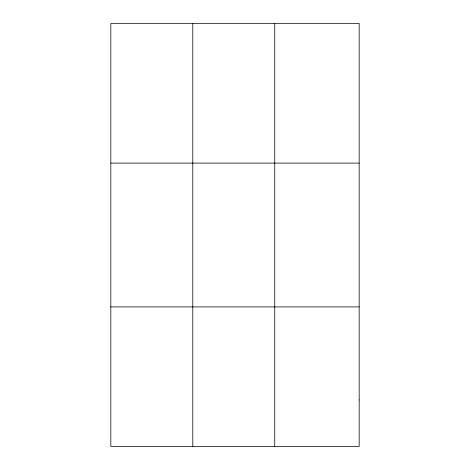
<?xml version="1.0" encoding="UTF-8"?>
<svg xmlns="http://www.w3.org/2000/svg" width="470" height="470" viewBox="0 0 470 470"><rect width="100%" height="100%" fill="white"/><g stroke="black" fill="none" stroke-linecap="round" stroke-linejoin="round"><path stroke-width="0.7" d="M192.782 446.5L192.782 23.5M274.733 446.5L274.733 23.5M110.826 163.09L359.174 163.09M110.826 306.91L359.174 306.91M359.174 399.97L359.174 446.5L110.826 446.5L110.826 23.5L359.174 23.5L359.174 399.97"/></g></svg>
